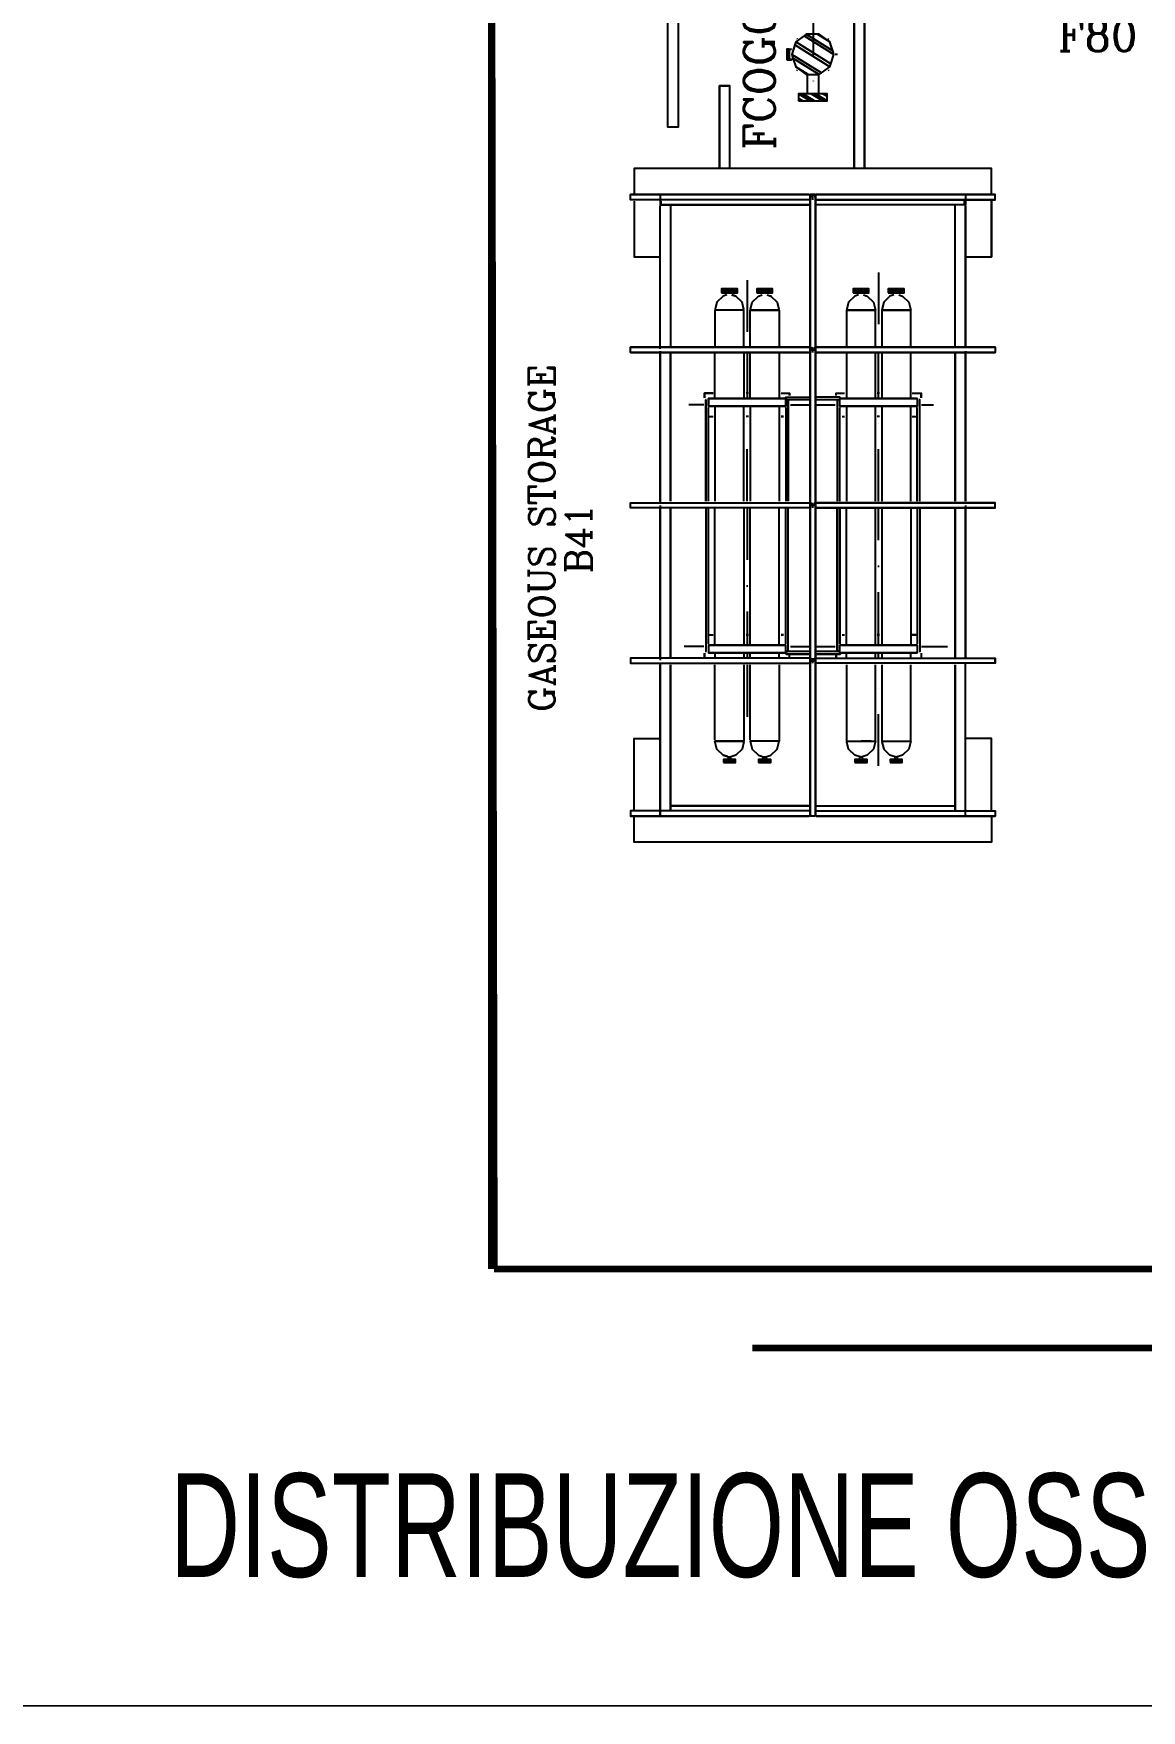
# Model space of a CAD drawing. Extents: x -57244 to 324435, y 15553 to 159369.
# Drawn here: x 9975 to 31368, y 15553 to 47925 of the extents above; entities that cross this region are included whole.
import ezdxf

# ---------------------------------------------------------------- set-up
doc = ezdxf.new("R2010")
doc.units = 0
doc.header["$LTSCALE"] = 2000
doc.header["$MEASUREMENT"] = 0
doc.linetypes.add('DASHDOT', pattern=[1, 0.5, -0.25, 0, -0.25])
doc.layers.add('AREE PDL', color=7, linetype='CONTINUOUS', lineweight=100)
doc.layers.add('BASE', color=253, linetype='CONTINUOUS')
doc.layers.add('SCRITTE', color=7, linetype='CONTINUOUS')
doc.styles.add('ROMANC', font='ROMANC', dxfattribs={"height": 0.2})
doc.styles.add('TXT', font='TXT', dxfattribs={"height": 0.2})

msp = doc.modelspace()

# ---------------------------------------------------------------- linework, layer by layer
at = {"layer": 'AREE PDL'}
for p, q in [((18795, 65061), (18868, 24078)), ((18868, 24078), (47992, 24078)), ((38693, 22549), (23860, 22549))]:
    msp.add_line(p, q, dxfattribs=at)
at = {"layer": 'BASE', "linetype": 'DASHDOT'}
for p, q in [((25026, 48509), (25026, 46555)), ((24728, 47817), (24718, 47827)), ((25316, 47816), (25329, 47829)), ((25496, 47523), (25451, 47523)), ((24717, 47217), (24705, 47205)), ((25339, 47206), (25328, 47217)), ((23752, 43164), (23752, 41884)), ((26292, 43314), (26292, 41884)), ((23752, 41748), (23752, 40890)), ((26292, 40890), (26292, 41748)), ((23779, 40981), (23734, 40981)), ((23779, 40981), (23734, 40981)), ((23779, 40981), (23734, 40981)), ((24572, 40935), (24572, 40981)), ((22920, 40756), (22627, 40756)), ((23011, 40531), (23101, 40531)), ((23011, 40531), (23101, 40531)), ((23011, 40531), (23101, 40531)), ((23779, 40531), (23734, 40531)), ((23779, 40531), (23734, 40531)), ((23779, 40531), (23734, 40531)), ((23752, 38901), (23752, 40709)), ((24412, 40531), (24457, 40531)), ((24457, 40531), (24412, 40531)), ((24457, 40531), (24412, 40531)), ((24593, 40756), (24954, 40756)), ((25090, 40756), (25451, 40756)), ((26292, 38901), (26292, 40709)), ((27124, 40756), (27352, 40756)), ((23752, 38765), (23752, 36144)), ((26292, 36144), (26292, 38765)), ((23011, 36319), (23101, 36319)), ((23011, 36319), (23101, 36319)), ((23779, 36319), (23734, 36319)), ((23779, 36319), (23734, 36319)), ((24412, 36319), (24457, 36319)), ((24412, 36319), (24457, 36319)), ((22920, 36094), (22537, 36094)), ((22932, 35873), (22932, 35963)), ((22932, 35873), (22932, 35963)), ((23752, 35963), (23752, 35873)), ((24593, 36094), (24954, 36094)), ((25090, 36094), (25451, 36094)), ((26292, 35873), (26292, 35963)), ((27124, 36094), (27622, 36094)), ((23752, 35737), (23752, 33869)), ((24572, 35873), (24572, 35918)), ((24572, 35873), (24572, 35918)), ((26292, 33787), (26292, 35737))]:
    msp.add_line(p, q, dxfattribs=at)
at = {"layer": 'BASE', "linetype": 'Continuous'}
for p, q in [((24612, 47624), (24612, 47625)), ((25430, 47523), (25352, 47762)), ((24567, 47420), (24612, 47420)), ((25148, 47135), (25352, 47283)), ((24913, 47127), (24913, 46765)), ((25132, 47127), (25132, 46765)), ((28473, 44822), (28473, 45317)), ((21504, 44717), (21504, 44817)), ((24954, 44817), (21504, 44817)), ((24954, 44717), (21504, 44717)), ((22072, 44817), (22072, 44617)), ((22072, 44817), (22072, 44617)), ((22092, 44617), (22092, 44686)), ((24972, 44817), (24973, 32818)), ((24972, 44817), (25072, 44817)), ((24972, 44817), (25072, 44817)), ((24972, 44817), (24972, 44767)), ((24981, 44767), (24972, 44767)), ((25064, 44811), (24981, 44811)), ((24981, 44767), (24981, 44811)), ((25022, 44717), (25022, 44817)), ((25022, 44717), (25022, 44817)), ((25022, 44717), (25022, 44817)), ((25022, 44717), (25022, 44817)), ((25064, 44811), (25064, 44767)), ((25072, 44767), (25064, 44767)), ((25073, 32818), (25072, 44817)), ((25072, 44767), (25072, 44817)), ((25090, 44817), (28541, 44817)), ((28541, 44717), (25090, 44717)), ((27952, 44686), (27952, 44617)), ((27972, 44817), (27972, 44617)), ((27972, 44817), (27972, 44617)), ((28473, 44686), (28473, 43617)), ((28541, 44717), (28541, 44817)), ((24954, 44617), (22072, 44617)), ((22092, 44617), (22072, 44617)), ((22072, 41839), (22072, 44596)), ((22072, 41884), (22072, 44596)), ((22272, 44596), (22272, 41884)), ((22272, 44596), (22272, 41884)), ((27972, 44617), (25090, 44617)), ((27772, 41884), (27772, 44596)), ((27772, 41884), (27772, 44596)), ((27972, 44617), (27952, 44617)), ((27972, 41884), (27972, 44596)), ((27972, 44596), (27972, 41884)), ((23461, 42878), (23534, 42853)), ((23534, 42853), (23461, 42878)), ((23689, 42598), (23655, 42740)), ((26001, 42878), (26074, 42853)), ((26001, 42878), (26074, 42853)), ((26681, 42878), (26754, 42853)), ((25677, 42585), (25755, 42585)), ((21504, 41768), (21504, 41868)), ((24954, 41868), (21504, 41868)), ((21504, 41768), (24954, 41768)), ((22072, 41794), (22072, 38856)), ((24973, 41868), (24973, 41818)), ((24973, 41868), (24981, 41868)), ((25073, 41818), (24973, 41818)), ((24981, 41824), (24981, 41868)), ((24981, 41824), (25064, 41824)), ((25023, 41768), (25023, 41868)), ((25023, 41768), (25023, 41868)), ((25023, 41768), (25023, 41868)), ((25023, 41768), (25023, 41868)), ((25064, 41868), (25064, 41824)), ((25064, 41868), (25073, 41868)), ((25073, 41818), (25073, 41868)), ((28541, 41868), (25090, 41868)), ((25090, 41768), (28541, 41768)), ((27972, 41794), (27972, 38901)), ((28541, 41868), (28541, 41768)), ((22072, 38901), (22072, 41748)), ((22272, 41748), (22272, 38901)), ((22272, 38901), (22272, 41748)), ((23133, 40890), (23133, 41748)), ((23692, 41748), (23692, 40890)), ((23813, 40890), (23813, 41748)), ((24372, 41748), (24372, 40890)), ((25673, 41748), (25673, 40890)), ((26232, 40890), (26232, 41748)), ((26353, 41748), (26353, 40890)), ((26912, 40890), (26912, 41748)), ((27772, 38901), (27772, 41748)), ((27772, 41748), (27772, 38901)), ((27972, 38901), (27972, 41748)), ((22966, 40856), (22955, 40856)), ((22955, 38901), (22955, 40856)), ((24499, 40881), (23005, 40881)), ((23779, 40981), (23734, 40981)), ((24499, 40906), (24499, 40890)), ((24954, 40856), (24502, 40856)), ((24549, 40844), (24549, 38901)), ((24549, 38901), (24549, 40844)), ((24572, 40981), (24572, 40935)), ((24954, 40856), (24593, 40856)), ((25545, 40906), (25090, 40906)), ((25451, 40856), (25090, 40856)), ((25542, 40856), (25090, 40856)), ((25495, 40844), (25495, 38901)), ((25495, 40844), (25495, 38901)), ((25495, 40844), (25495, 38901)), ((25545, 40890), (25545, 40906)), ((25545, 40890), (25545, 40906)), ((27039, 40881), (25545, 40881)), ((26310, 40981), (26265, 40981)), ((26310, 40981), (26265, 40981)), ((26310, 40981), (26265, 40981)), ((27079, 40856), (27089, 40856)), ((27089, 38901), (27089, 40856)), ((27112, 40890), (27112, 40981)), ((23005, 40731), (24499, 40731)), ((23005, 38901), (23005, 40709)), ((23011, 40531), (23101, 40531)), ((23133, 40709), (23133, 38901)), ((23692, 38901), (23692, 40709)), ((23779, 40531), (23734, 40531)), ((23813, 40709), (23813, 38901)), ((24372, 40709), (24372, 38901)), ((24412, 40531), (24457, 40531)), ((24499, 40709), (24499, 38901)), ((27039, 40731), (25545, 40731)), ((25545, 38901), (25545, 40709)), ((25545, 38901), (25545, 40709)), ((25587, 40531), (25632, 40531)), ((25587, 40531), (25632, 40531)), ((25587, 40531), (25632, 40531)), ((25673, 40709), (25673, 38901)), ((26232, 38901), (26232, 40709)), ((26310, 40531), (26265, 40531)), ((26310, 40531), (26265, 40531)), ((26310, 40531), (26265, 40531)), ((26353, 40709), (26353, 38901)), ((26912, 38901), (26912, 40709)), ((26943, 40531), (27033, 40531)), ((26943, 40531), (27033, 40531)), ((26943, 40531), (27033, 40531)), ((27039, 38901), (27039, 40709)), ((21504, 38768), (21504, 38868)), ((21504, 38868), (24954, 38868)), ((24973, 38868), (24973, 38818)), ((24973, 38868), (24981, 38868)), ((24981, 38824), (24981, 38868)), ((25023, 38768), (25023, 38868)), ((25023, 38768), (25023, 38868)), ((25023, 38768), (25023, 38868)), ((25023, 38768), (25023, 38868)), ((25064, 38868), (25064, 38824)), ((25073, 38868), (25064, 38868)), ((25073, 38868), (25073, 38818)), ((25090, 38868), (28541, 38868)), ((28541, 38768), (28541, 38868)), ((24954, 38768), (21504, 38768)), ((22072, 38811), (22073, 35828)), ((22073, 35873), (22072, 38765)), ((22273, 35873), (22272, 38765)), ((22272, 38765), (22273, 35873)), ((22955, 38765), (22955, 35994)), ((23005, 36144), (23005, 38765)), ((23133, 36144), (23133, 38765)), ((23692, 38765), (23692, 36144)), ((23813, 36144), (23813, 38765)), ((24372, 36144), (24372, 38765)), ((24499, 36144), (24499, 38765)), ((24549, 36008), (24549, 38765)), ((24549, 36008), (24549, 38765)), ((24973, 38818), (25073, 38818)), ((24981, 38824), (25064, 38824)), ((28541, 38768), (25090, 38768)), ((25495, 38765), (25495, 36008)), ((25495, 38765), (25495, 36008)), ((25495, 36008), (25495, 38765)), ((25545, 38765), (25545, 36144)), ((25545, 36144), (25545, 38765)), ((25673, 36144), (25673, 38765)), ((26232, 36144), (26232, 38765)), ((26353, 38765), (26353, 36144)), ((26912, 38765), (26912, 36144)), ((27039, 38765), (27039, 36144)), ((27089, 38765), (27089, 35994)), ((27773, 35873), (27772, 38765)), ((27772, 38765), (27773, 35873)), ((27972, 38811), (27973, 35873)), ((27973, 35873), (27972, 38765)), ((23011, 36319), (23101, 36319)), ((23011, 36319), (23101, 36319)), ((23779, 36319), (23734, 36319)), ((23734, 36319), (23779, 36319)), ((24412, 36319), (24457, 36319)), ((24457, 36319), (24412, 36319)), ((25587, 36319), (25632, 36319)), ((25587, 36319), (25632, 36319)), ((25587, 36319), (25632, 36319)), ((26310, 36319), (26265, 36319)), ((26265, 36319), (26310, 36319)), ((26310, 36319), (26265, 36319)), ((26943, 36319), (27033, 36319)), ((27033, 36319), (26943, 36319)), ((26943, 36319), (27033, 36319)), ((22932, 35963), (22932, 35873)), ((22932, 35873), (22932, 35963)), ((22966, 35994), (22955, 35994)), ((22955, 35994), (22966, 35994)), ((23005, 36119), (24499, 36119)), ((24499, 35969), (23005, 35969)), ((23133, 35963), (23133, 35873)), ((23692, 35963), (23692, 35873)), ((23813, 35873), (23813, 35963)), ((24372, 35873), (24372, 35963)), ((24505, 35963), (24505, 35944)), ((24505, 35944), (24505, 35963)), ((24954, 35944), (24505, 35944)), ((24954, 35994), (24593, 35994)), ((25451, 35994), (25090, 35994)), ((25542, 35994), (25090, 35994)), ((25551, 35944), (25090, 35944)), ((25545, 36119), (27039, 36119)), ((27039, 35969), (25545, 35969)), ((25551, 35963), (25551, 35944)), ((25551, 35944), (25551, 35963)), ((25673, 35873), (25673, 35963)), ((26232, 35873), (26232, 35963)), ((26353, 35963), (26353, 35873)), ((26912, 35873), (26912, 35963)), ((27112, 35963), (27112, 35873)), ((27112, 35963), (27112, 35873)), ((21504, 35868), (21504, 35768)), ((24954, 35868), (21504, 35868)), ((21504, 35768), (24954, 35768)), ((22073, 35782), (22073, 32818)), ((22073, 32818), (22073, 35737)), ((22273, 35737), (22273, 32935)), ((22273, 32935), (22273, 35737)), ((23133, 34291), (23133, 35737)), ((23813, 34291), (23813, 35737)), ((24572, 35873), (24572, 35918)), ((24973, 35818), (24973, 35868)), ((24973, 35868), (24981, 35868)), ((25073, 35818), (24973, 35818)), ((24981, 35824), (24981, 35868)), ((24981, 35824), (25064, 35824)), ((25023, 35768), (25023, 35868)), ((25023, 35768), (25023, 35868)), ((25023, 35768), (25023, 35868)), ((25023, 35768), (25023, 35868)), ((25064, 35824), (25064, 35868)), ((25064, 35868), (25073, 35868)), ((25073, 35818), (25073, 35868)), ((25090, 35868), (28541, 35868)), ((28541, 35768), (25090, 35768)), ((25472, 35873), (25472, 35918)), ((25472, 35918), (25472, 35873)), ((25472, 35873), (25472, 35918)), ((27773, 35737), (27773, 32935)), ((27773, 32935), (27773, 35737)), ((27973, 32818), (27973, 35782)), ((27973, 32818), (27973, 35737)), ((28541, 35768), (28541, 35868)), ((23292, 33996), (23372, 33969)), ((23372, 33969), (23292, 33996)), ((23972, 33996), (24050, 33969)), ((23972, 33996), (24050, 33969)), ((25711, 34110), (25677, 34247)), ((25953, 33955), (25832, 33996)), ((26150, 34265), (25953, 34265)), ((26355, 34255), (26391, 34110)), ((26633, 33955), (26512, 33996)), ((21504, 32918), (21504, 32818)), ((24954, 32918), (21504, 32918)), ((24954, 32818), (21504, 32818)), ((22288, 33018), (24954, 33018)), ((24954, 33018), (22288, 33018)), ((22288, 33018), (24954, 33018)), ((24954, 33018), (22288, 33018)), ((25073, 32818), (24973, 32818)), ((25090, 33018), (27756, 33018)), ((25090, 33018), (27756, 33018)), ((25090, 33018), (27756, 33018)), ((25090, 33018), (27756, 33018)), ((25090, 32918), (28541, 32918)), ((25090, 32818), (28541, 32818)), ((28541, 32918), (28541, 32818)), ((-57214, 15668), (324229, 15553))]:
    msp.add_line(p, q, dxfattribs=at)
for points, const_width in [([(18792, 84033), (18801, 24078)], 100), ([(201440, 24078), (18868, 24078)], 10)]:
    msp.add_lwpolyline(points, dxfattribs=dict(at, const_width=const_width))
for points in [[(23872, 62041), (23872, 51517), (22222, 51517), (22222, 51317), (25822, 51317), (25822, 45319)], [(25822, 45319), (25822, 51317), (22222, 51317), (22222, 51517), (23872, 51517), (23872, 62041)], [(26022, 45319), (26022, 53117), (27422, 53117), (27422, 53317), (25822, 53317), (25822, 51517), (24072, 51517), (24072, 62041)], [(27422, 53117), (26022, 53117), (26022, 45319)], [(24567, 47420), (24567, 47523), (24567, 47625), (24567, 47586), (24567, 47459), (24567, 47443)], [(24567, 47625), (24612, 47625), (24612, 47624)], [(24612, 47443), (24612, 47420), (24612, 47443)], [(23222, 45319), (23222, 46917), (23422, 46917)], [(23422, 45319), (23422, 46917), (23222, 46917), (23222, 45319)], [(28473, 44822), (28473, 45317), (21573, 45317), (21573, 44822)], [(24954, 44717), (21504, 44717), (21504, 44817), (24954, 44817)], [(21573, 44686), (21573, 43617), (22062, 43617)], [(22072, 44817), (22072, 44617), (24954, 44617)], [(22072, 44817), (22072, 44617), (22092, 44617), (22092, 44686)], [(25090, 44717), (28541, 44717), (28541, 44817), (25090, 44817)], [(27972, 44817), (27972, 44617), (25090, 44617)], [(27972, 44817), (27972, 44617), (27952, 44617), (27952, 44686)], [(27982, 43617), (28473, 43617), (28473, 44686)], [(23364, 42878), (23292, 42853), (23171, 42740), (23138, 42607)], [(23818, 42607), (23851, 42740), (23972, 42853), (24044, 42878)], [(24141, 42878), (24214, 42853), (24335, 42740), (24367, 42607)], [(24141, 42878), (24214, 42853), (24335, 42740)], [(25904, 42878), (25832, 42853), (25711, 42740), (25677, 42603)], [(26195, 42740), (26232, 42585), (26150, 42585), (25953, 42585)], [(26584, 42878), (26512, 42853), (26391, 42740), (26355, 42594)], [(26681, 42878), (26754, 42853), (26875, 42740), (26912, 42585)], [(26754, 42853), (26754, 42853), (26875, 42740)], [(23692, 42585), (23610, 42585), (23413, 42585), (23215, 42585), (23133, 42585)], [(23692, 41884), (23692, 42585), (23610, 42585), (23413, 42585), (23215, 42585), (23133, 42585), (23133, 41884)], [(23813, 42585), (23895, 42585), (24093, 42585), (24290, 42585), (24372, 42585)], [(23813, 41884), (23813, 42585), (23895, 42585), (24093, 42585), (24290, 42585), (24372, 42585), (24372, 41884)], [(24367, 42585), (24290, 42585), (24093, 42585), (23895, 42585), (23824, 42585)], [(25673, 42585), (25755, 42585), (25953, 42585), (26150, 42585), (26232, 42585)], [(26232, 41884), (26232, 42585), (26150, 42585), (25953, 42585), (25755, 42585), (25673, 42585), (25673, 41884)], [(26912, 41884), (26912, 42585), (26830, 42585), (26633, 42585), (26435, 42585), (26353, 42585), (26353, 41884)], [(26355, 42585), (26435, 42585), (26633, 42585), (26830, 42585), (26912, 42585), (26830, 42585), (26633, 42585), (26435, 42585), (26353, 42585)], [(24954, 41768), (21504, 41768), (21504, 41868), (24954, 41868)], [(25090, 41868), (28541, 41868), (28541, 41768), (25090, 41768)], [(22932, 40890), (22932, 40981), (23101, 40981)], [(22966, 40856), (22955, 40856), (22955, 38901)], [(23005, 40731), (23005, 40881), (24499, 40881), (24499, 40731), (23005, 40731), (24499, 40731)], [(23005, 40881), (23005, 40731), (24499, 40731), (24499, 40881), (23005, 40881), (24499, 40881)], [(24412, 40981), (24572, 40981), (24572, 40935)], [(24499, 40890), (24499, 40906), (24954, 40906)], [(24499, 40890), (24499, 40906), (24954, 40906)], [(25545, 40890), (25545, 40906), (25090, 40906)], [(25472, 40935), (25472, 40981), (25632, 40981)], [(25472, 40935), (25472, 40981), (25632, 40981)], [(25472, 40935), (25472, 40981), (25632, 40981)], [(25545, 40731), (25545, 40881), (27039, 40881), (27039, 40731), (25545, 40731), (27039, 40731)], [(27039, 40881), (25545, 40881), (27039, 40881), (27039, 40731), (25545, 40731), (25545, 40881)], [(26943, 40981), (27112, 40981), (27112, 40890)], [(26943, 40981), (27112, 40981), (27112, 40890)], [(26943, 40981), (27112, 40981), (27112, 40890)], [(27089, 38901), (27089, 40856), (27079, 40856)], [(24954, 38768), (21504, 38768), (21504, 38868), (24954, 38868)], [(25090, 38768), (28541, 38768), (28541, 38868), (25090, 38868)], [(22955, 38765), (22955, 35994), (22966, 35994)], [(27089, 38765), (27089, 35994), (27079, 35994)], [(24499, 35969), (23005, 35969), (24499, 35969), (24499, 36119), (23005, 36119), (23005, 35969)], [(23005, 36119), (23005, 35969), (24499, 35969), (24499, 36119), (23005, 36119), (24499, 36119)], [(24954, 35994), (24505, 35994), (24505, 35944), (24954, 35944)], [(25090, 35944), (25551, 35944), (25551, 35963)], [(27039, 36119), (25545, 36119), (27039, 36119), (27039, 35969), (25545, 35969), (25545, 36119)], [(25545, 35969), (25545, 36119), (27039, 36119), (27039, 35969), (25545, 35969), (27039, 35969)], [(24954, 35868), (21504, 35868), (21504, 35768), (24954, 35768)], [(23692, 35737), (23692, 34265), (23610, 34265), (23413, 34265), (23215, 34265), (23133, 34265)], [(24372, 35737), (24372, 34265), (24290, 34265), (24093, 34265), (23895, 34265), (23813, 34265)], [(25090, 35868), (28541, 35868), (28541, 35768), (25090, 35768)], [(25673, 35737), (25673, 34265), (25755, 34265), (25953, 34265), (26150, 34265), (26232, 34265), (26232, 35737)], [(26353, 35737), (26353, 34265), (26435, 34265), (26633, 34265), (26830, 34265), (26912, 34265), (26912, 35737)], [(21573, 32935), (21573, 34318), (22062, 34318)], [(28473, 32935), (28473, 34318), (27982, 34318)], [(23171, 34110), (23133, 34265), (23215, 34265), (23413, 34265), (23610, 34265), (23692, 34265)], [(23689, 34251), (23655, 34110), (23534, 33996), (23418, 33957)], [(24096, 33956), (24214, 33996), (24335, 34110), (24372, 34265), (24290, 34265), (24093, 34265), (23895, 34265), (23813, 34265), (23851, 34110)], [(25673, 34265), (25755, 34265), (25953, 34265), (26150, 34265), (26232, 34265), (26195, 34110), (26074, 33996), (25953, 33955), (25832, 33996)], [(26353, 34265), (26435, 34265), (26633, 34265), (26830, 34265), (26912, 34265), (26875, 34110), (26754, 33996), (26633, 33955), (26512, 33996)], [(23386, 33955), (23413, 33955), (23439, 33955)], [(23439, 33929), (23439, 33955), (23386, 33955), (23386, 33929)], [(24119, 33955), (24093, 33955), (24066, 33955)], [(24096, 33912), (24066, 33912), (24066, 33955), (24119, 33955), (24119, 33929)], [(24066, 33912), (24093, 33912), (24096, 33912)], [(25979, 33929), (25979, 33955), (25953, 33955), (25926, 33955), (25926, 33929)], [(26659, 33929), (26659, 33955), (26633, 33955), (26606, 33955), (26606, 33929)], [(24954, 32918), (21504, 32918), (21504, 32818), (24954, 32818)], [(28473, 32800), (28473, 32318), (21573, 32318), (21573, 32800)], [(25090, 32918), (28541, 32918), (28541, 32818), (25090, 32818)]]:
    msp.add_lwpolyline(points, dxfattribs=at)
for points in [[(22422, 50517), (22422, 46117), (22222, 46117), (22222, 50517)], [(22222, 46117), (22222, 50517), (22422, 50517), (22422, 46117)], [(25073, 32818), (24973, 32818), (24972, 44817), (25072, 44817)], [(23534, 42853), (23655, 42740), (23534, 42853)], [(26074, 42853), (26074, 42853), (26195, 42740)], [(23292, 33996), (23171, 34110), (23292, 33996)], [(23972, 33996), (23851, 34110), (23972, 33996)], [(25832, 33996), (25711, 34110), (25832, 33996)], [(26512, 33996), (26391, 34110), (26512, 33996)]]:
    msp.add_lwpolyline(points, close=True, dxfattribs=at)
at = {"layer": 'BASE', "linetype": 'DASHDOT'}
for points in [[(22932, 40890), (22932, 40981), (23101, 40981)], [(23101, 40981), (22932, 40981), (22932, 40890)], [(23101, 40981), (22932, 40981), (22932, 40890)], [(24412, 40981), (24572, 40981), (24572, 40935)], [(24412, 40981), (24572, 40981), (24572, 40935)], [(24412, 40981), (24572, 40981), (24572, 40935)]]:
    msp.add_lwpolyline(points, dxfattribs=at)
at = {"layer": 'BASE', "linetype": 'Continuous'}
msp.add_point((24214, 42853), dxfattribs=at)

# ---------------------------------------------------------------- texts
at = {"layer": 'BASE', "linetype": 'Continuous', "style": 'ROMANC'}
for s, height, p in [('FCOG031', 598, (24289, 45680)), ('GASEOUS STORAGE', 500, (20040, 34830)), ('       B41', 500, (20747, 34898))]:
    msp.add_text(s, height=height, rotation=90, dxfattribs=at).set_placement(p)
msp.add_text('F80', height=598, dxfattribs=at).set_placement((29754, 47586))
at = {"layer": 'SCRITTE', "color": 7, "linetype": 'Continuous', "style": 'TXT', "width": 0.7}
msp.add_text('DISTRIBUZIONE OSSIGENO', height=2000, dxfattribs=at).set_placement((12611, 18131))

# ---------------------------------------------------------------- meshes
at = {"layer": 'BASE', "linetype": 'Continuous'}
mesh = msp.add_polyface(dxfattribs=at)
corners = [(24523, 47420), (24523, 47448), (24567, 47420), (24523, 47523), (24567, 47495), (24567, 47523), (24523, 47550), (24567, 47523), (24567, 47598), (24523, 47625), (24567, 47625)]
mesh.append_faces([[corners[k] for k in face] for face in [(0, 0, 2, 1), (1, 2, 4, 3), (3, 4, 7, 6), (6, 5, 8, 9), (9, 8, 10, 10)]], dxfattribs={"vtx0": -1, "vtx2": -1})
mesh = msp.add_polyface(dxfattribs=at)
corners = [(24567, 47420), (24567, 47459), (24567, 47459), (24567, 47523), (24567, 47523), (24567, 47523), (24567, 47586), (24567, 47586), (24567, 47625)]
mesh.append_faces([[corners[k] for k in face] for face in [(0, 0, 1, 2), (2, 1, 4, 3), (4, 5, 6, 7), (7, 6, 8, 8)]], dxfattribs={"vtx0": -1, "vtx2": -1})
mesh = msp.add_polyface(dxfattribs=at)
corners = [(24896, 47135), (24693, 47283), (24931, 47135), (24638, 47451), (25148, 47135), (24615, 47523), (25190, 47166), (24615, 47523), (25352, 47283), (24674, 47704), (25371, 47342), (24693, 47762), (25430, 47523), (24854, 47880), (25407, 47594), (24896, 47910), (25352, 47762), (25113, 47910), (25148, 47910)]
mesh.append_faces([[corners[k] for k in face] for face in [(0, 0, 2, 1), (1, 2, 4, 3), (3, 4, 6, 5), (7, 6, 8, 9), (9, 8, 10, 11), (11, 10, 12, 13), (13, 12, 14, 15), (15, 14, 16, 17), (17, 16, 18, 18)]], dxfattribs={"vtx0": -1, "vtx2": -1})
mesh = msp.add_polyface(dxfattribs=at)
corners = [(24746, 46623), (24827, 46623), (24746, 46673), (24974, 46623), (24746, 46764), (25022, 46623), (24794, 46764), (25022, 46623), (24827, 46764), (25055, 46623), (24990, 46764), (25218, 46623), (25022, 46764), (25250, 46623), (25071, 46764), (25298, 46623), (25218, 46764), (25298, 46714), (25298, 46764)]
mesh.append_faces([[corners[k] for k in face] for face in [(0, 0, 1, 2), (2, 1, 3, 4), (4, 3, 5, 6), (6, 7, 9, 8), (8, 9, 11, 10), (10, 11, 13, 12), (12, 13, 15, 14), (14, 15, 17, 16), (16, 17, 18, 18)]], dxfattribs={"vtx0": -1, "vtx2": -1})
mesh = msp.add_polyface(dxfattribs=at)
corners = [(24972, 44767), (24981, 44767), (24972, 44772), (24981, 44811), (24972, 44816), (24982, 44811), (24972, 44817), (24993, 44811), (24983, 44817), (25064, 44767), (25001, 44811), (24992, 44817), (25072, 44767), (25064, 44772), (25064, 44811), (25054, 44817), (25072, 44806), (25064, 44811), (25072, 44817)]
mesh.append_faces([[corners[k] for k in face] for face in [(0, 0, 1, 2), (2, 1, 3, 4), (4, 3, 5, 6), (6, 5, 7, 8), (8, 7, 10, 11), (9, 9, 12, 13), (11, 10, 14, 15), (13, 12, 16, 17), (15, 16, 18, 18)]], dxfattribs={"vtx0": -1, "vtx2": -1})
mesh = msp.add_polyface(dxfattribs=at)
corners = [(23260, 42919), (23336, 42919), (23260, 42966), (23383, 42919), (23260, 42995), (23459, 42919), (23336, 42995), (23489, 42919), (23366, 42995), (23565, 42919), (23442, 42995), (23489, 42995), (23565, 42948), (23489, 42995), (23565, 42995)]
mesh.append_faces([[corners[k] for k in face] for face in [(0, 0, 1, 2), (2, 1, 3, 4), (4, 3, 5, 6), (6, 5, 7, 8), (8, 7, 9, 10), (10, 9, 12, 13), (11, 12, 14, 14)]], dxfattribs={"vtx0": -1, "vtx2": -1})
mesh = msp.add_polyface(dxfattribs=at)
corners = [(23940, 42919), (24016, 42919), (23940, 42966), (24016, 42919), (23940, 42995), (24063, 42919), (24016, 42995), (24139, 42919), (24046, 42995), (24169, 42919), (24122, 42995), (24245, 42919), (24169, 42995), (24245, 42948), (24245, 42995)]
mesh.append_faces([[corners[k] for k in face] for face in [(0, 0, 1, 2), (2, 3, 5, 4), (4, 5, 7, 6), (6, 7, 9, 8), (8, 9, 11, 10), (10, 11, 13, 12), (12, 13, 14, 14)]], dxfattribs={"vtx0": -1, "vtx2": -1})
mesh = msp.add_polyface(dxfattribs=at)
corners = [(25800, 42919), (25876, 42919), (25800, 42966), (25923, 42919), (25800, 42995), (25999, 42919), (25876, 42995), (26029, 42919), (25906, 42995), (26105, 42919), (25982, 42995), (26029, 42995), (26105, 42948), (26029, 42995), (26105, 42995)]
mesh.append_faces([[corners[k] for k in face] for face in [(0, 0, 1, 2), (2, 1, 3, 4), (4, 3, 5, 6), (6, 5, 7, 8), (8, 7, 9, 10), (10, 9, 12, 13), (11, 12, 14, 14)]], dxfattribs={"vtx0": -1, "vtx2": -1})
mesh = msp.add_polyface(dxfattribs=at)
corners = [(26480, 42919), (26556, 42919), (26480, 42966), (26556, 42919), (26480, 42995), (26603, 42919), (26556, 42995), (26679, 42919), (26586, 42995), (26709, 42919), (26662, 42995), (26785, 42919), (26709, 42995), (26785, 42948), (26785, 42995)]
mesh.append_faces([[corners[k] for k in face] for face in [(0, 0, 1, 2), (2, 3, 5, 4), (4, 5, 7, 6), (6, 7, 9, 8), (8, 9, 11, 10), (10, 11, 13, 12), (12, 13, 14, 14)]], dxfattribs={"vtx0": -1, "vtx2": -1})
mesh = msp.add_polyface(dxfattribs=at)
corners = [(24973, 41818), (24981, 41824), (24991, 41818), (24973, 41829), (24981, 41824), (25044, 41824), (25053, 41818), (24973, 41868), (24981, 41863), (25052, 41824), (25062, 41818), (24981, 41868), (25063, 41824), (25073, 41818), (25064, 41824), (25073, 41819), (25064, 41868), (25073, 41863), (25073, 41868)]
mesh.append_faces([[corners[k] for k in face] for face in [(0, 0, 2, 3), (3, 1, 8, 7), (4, 2, 6, 5), (7, 8, 11, 11), (5, 6, 10, 9), (9, 10, 13, 12), (12, 13, 15, 14), (14, 15, 17, 16), (16, 17, 18, 18)]], dxfattribs={"vtx0": -1, "vtx2": -1})
mesh = msp.add_polyface(dxfattribs=at)
corners = [(24973, 38818), (24981, 38824), (24991, 38818), (24973, 38829), (24981, 38824), (25044, 38824), (25053, 38818), (24973, 38868), (24981, 38863), (25052, 38824), (25062, 38818), (24981, 38868), (25063, 38824), (25073, 38818), (25064, 38824), (25073, 38819), (25064, 38868), (25073, 38863), (25073, 38868)]
mesh.append_faces([[corners[k] for k in face] for face in [(0, 0, 2, 3), (3, 1, 8, 7), (4, 2, 6, 5), (7, 8, 11, 11), (5, 6, 10, 9), (9, 10, 13, 12), (12, 13, 15, 14), (14, 15, 17, 16), (16, 17, 18, 18)]], dxfattribs={"vtx0": -1, "vtx2": -1})
mesh = msp.add_polyface(dxfattribs=at)
corners = [(24973, 35818), (24981, 35824), (24991, 35818), (24973, 35829), (24981, 35824), (25044, 35824), (25053, 35818), (24973, 35868), (24981, 35863), (25052, 35824), (25062, 35818), (24981, 35868), (25063, 35824), (25073, 35818), (25064, 35824), (25073, 35819), (25064, 35868), (25073, 35863), (25073, 35868)]
mesh.append_faces([[corners[k] for k in face] for face in [(0, 0, 2, 3), (3, 1, 8, 7), (4, 2, 6, 5), (7, 8, 11, 11), (5, 6, 10, 9), (9, 10, 13, 12), (12, 13, 15, 14), (14, 15, 17, 16), (16, 17, 18, 18)]], dxfattribs={"vtx0": -1, "vtx2": -1})
mesh = msp.add_polyface(dxfattribs=at)
corners = [(23295, 33855), (23354, 33855), (23295, 33891), (23354, 33855), (23295, 33912), (23387, 33855), (23354, 33912), (23446, 33855), (23379, 33912), (23471, 33855), (23438, 33912), (23530, 33855), (23471, 33912), (23530, 33876), (23530, 33912)]
mesh.append_faces([[corners[k] for k in face] for face in [(0, 0, 1, 2), (2, 3, 5, 4), (4, 5, 7, 6), (6, 7, 9, 8), (8, 9, 11, 10), (10, 11, 13, 12), (12, 13, 14, 14)]], dxfattribs={"vtx0": -1, "vtx2": -1})
mesh = msp.add_polyface(dxfattribs=at)
corners = [(23975, 33855), (24034, 33855), (23975, 33891), (24034, 33855), (23975, 33912), (24067, 33855), (24034, 33912), (24126, 33855), (24059, 33912), (24151, 33855), (24118, 33912), (24210, 33855), (24151, 33912), (24210, 33876), (24210, 33912)]
mesh.append_faces([[corners[k] for k in face] for face in [(0, 0, 1, 2), (2, 3, 5, 4), (4, 5, 7, 6), (6, 7, 9, 8), (8, 9, 11, 10), (10, 11, 13, 12), (12, 13, 14, 14)]], dxfattribs={"vtx0": -1, "vtx2": -1})
mesh = msp.add_polyface(dxfattribs=at)
corners = [(25835, 33855), (25894, 33855), (25835, 33891), (25894, 33855), (25835, 33912), (25927, 33855), (25894, 33912), (25986, 33855), (25919, 33912), (26011, 33855), (25978, 33912), (26070, 33855), (26011, 33912), (26070, 33876), (26070, 33912)]
mesh.append_faces([[corners[k] for k in face] for face in [(0, 0, 1, 2), (2, 3, 5, 4), (4, 5, 7, 6), (6, 7, 9, 8), (8, 9, 11, 10), (10, 11, 13, 12), (12, 13, 14, 14)]], dxfattribs={"vtx0": -1, "vtx2": -1})
mesh = msp.add_polyface(dxfattribs=at)
corners = [(26515, 33855), (26574, 33855), (26515, 33891), (26607, 33855), (26515, 33912), (26666, 33855), (26574, 33912), (26691, 33855), (26599, 33912), (26750, 33855), (26658, 33912), (26691, 33912), (26750, 33876), (26691, 33912), (26750, 33912)]
mesh.append_faces([[corners[k] for k in face] for face in [(0, 0, 1, 2), (2, 1, 3, 4), (4, 3, 5, 6), (6, 5, 7, 8), (8, 7, 9, 10), (10, 9, 12, 13), (11, 12, 14, 14)]], dxfattribs={"vtx0": -1, "vtx2": -1})

doc.saveas('drawing.dxf')
